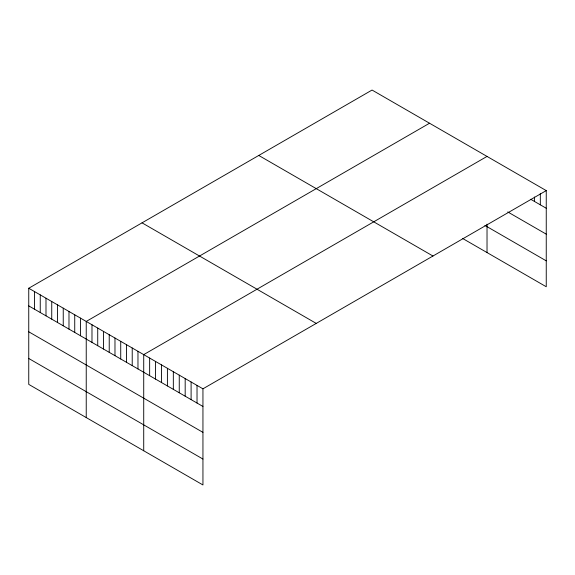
<?xml version="1.0" encoding="UTF-8"?>
<svg xmlns="http://www.w3.org/2000/svg" width="575" height="575" viewBox="0 0 575 575"><rect width="100%" height="100%" fill="white"/><g stroke="black" fill="none" stroke-linecap="round" stroke-linejoin="round"><path stroke-width="0.86" d="M546.25 190.612L202.946 388.822L202.946 484.955L28.75 384.387L28.75 288.248L372.054 90.045L546.25 190.612L546.25 286.752L462.595 238.452M429.539 123.23L86.236 321.439L86.236 417.572M487.025 156.422L143.721 354.624L143.721 450.764M530.703 199.273L546.25 208.251M507.754 211.931L546.25 234.154M484.869 225.407L546.25 260.849M258.764 155.451L432.961 256.026M142.039 222.841L316.236 323.409M28.75 288.248L202.946 388.822M28.75 305.886L202.946 406.46M28.75 331.789L202.946 432.364M28.75 358.484L202.946 459.051M540.327 193.365L540.327 204.837M534.405 197.002L534.405 201.415M487.025 224.149L487.025 252.554M197.024 385.401L197.024 403.039M191.101 381.98L191.101 399.618M185.179 378.558L185.179 396.197M179.256 375.144L179.256 392.783M173.334 371.723L173.334 389.361M167.411 368.302L167.411 385.94M161.489 364.881L161.489 382.519M155.566 361.467L155.566 379.105M149.644 358.045L149.644 375.683M137.971 351.303L137.971 368.942M132.221 347.99L132.221 365.628M126.471 344.669L126.471 362.308M120.728 341.349L120.728 358.987M114.978 338.028L114.978 355.666M109.228 334.715L109.228 352.353M103.478 331.394L103.478 349.032M97.728 328.073L97.728 345.712M91.986 324.753L91.986 342.391M80.486 318.119L80.486 335.757M74.736 314.798L74.736 332.436M68.986 311.478L68.986 329.116M63.243 308.164L63.243 325.802M57.493 304.843L57.493 322.482M51.743 301.523L51.743 319.161M45.993 298.202L45.993 315.84M40.25 294.889L40.25 312.527M34.5 291.568L34.5 309.206"/></g></svg>
